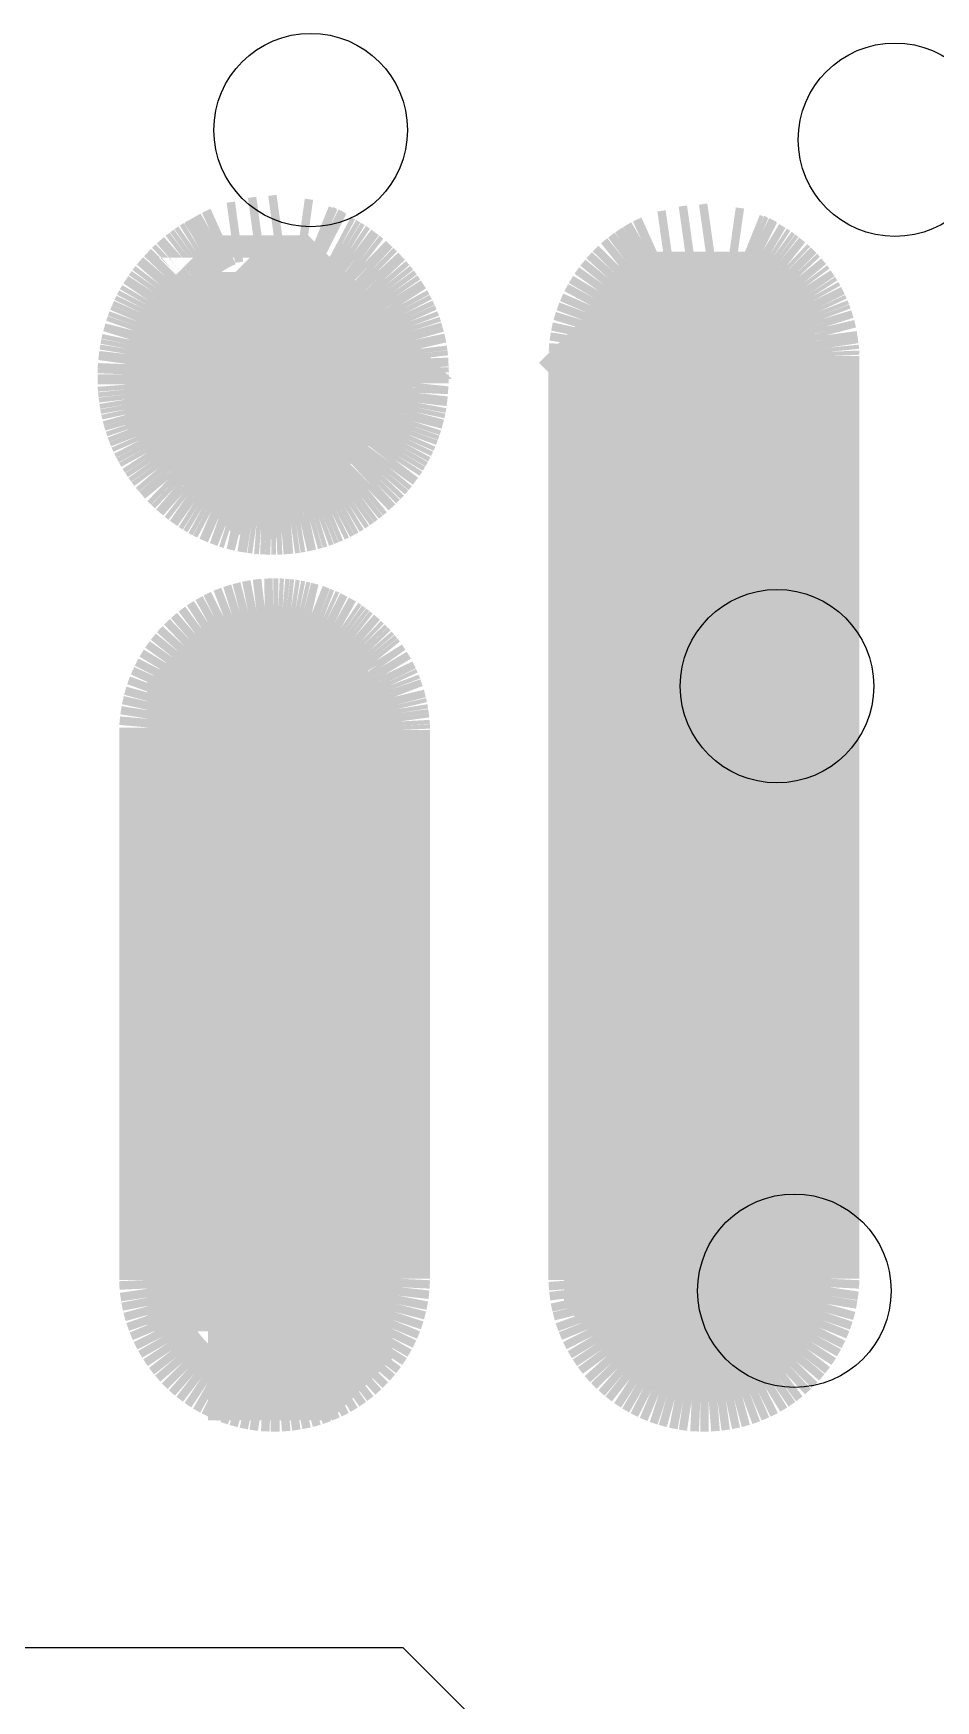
# Model space of a CAD drawing. Extents: x -4 to 87.6, y -5.6 to 52.5.
# Drawn here: x 28.754 to 31.123, y 35.701 to 40.08 of the extents above; entities that cross this region are included whole.
import ezdxf

# ---------------------------------------------------------------- set-up
doc = ezdxf.new("R2010")
doc.units = 0
for name, color, linetype in [('BG_SILKSCREEN_TOP', 2, 'CONTINUOUS'), ('ET_TOP', 171, 'CONTINUOUS'), ('VC_TOP', 254, 'CONTINUOUS')]:
    doc.layers.add(name, color=color, linetype=linetype)

msp = doc.modelspace()

# ---------------------------------------------------------------- linework, layer by layer
at = {"layer": 'BG_SILKSCREEN_TOP'}
for points, const_width in [([(29.2517, 39.5465), (29.2321, 39.5376)], 0.1593), ([(29.272, 39.5562), (29.2938, 39.5592)], 0.1593), ([(29.3279, 39.5689), (29.3497, 39.5719)], 0.1593), ([(29.3812, 39.574), (29.403, 39.577)], 0.1593), ([(29.4772, 39.5638), (29.4554, 39.5668)], 0.1593), ([(29.51, 39.5478), (29.4998, 39.5519)], 0.1593), ([(29.5189, 39.5463), (29.5095, 39.5503)], 0.1593), ([(29.5199, 39.5435), (29.51, 39.5478)], 0.1593), ([(29.5285, 39.5414), (29.5189, 39.5463)], 0.1593), ([(30.4592, 39.546), (30.481, 39.5491)], 0.1593), ([(30.5125, 39.5511), (30.5344, 39.5542)], 0.1593), ([(29.1798, 39.5074), (29.1696, 39.5003)], 0.1593), ([(29.1902, 39.5138), (29.1798, 39.5074)], 0.1593), ([(29.2014, 39.5201), (29.1902, 39.5138)], 0.1593), ([(29.2115, 39.5249), (29.194, 39.5133)], 0.1593), ([(29.2136, 39.527), (29.196, 39.5153)], 0.1593), ([(29.212, 39.526), (29.2014, 39.5201)], 0.1593), ([(29.2301, 39.5361), (29.2115, 39.5249)], 0.1593), ([(29.2321, 39.5376), (29.2136, 39.527)], 0.1593), ([(29.2491, 39.545), (29.2301, 39.5361)], 0.1593), ([(29.5295, 39.5387), (29.5199, 39.5435)], 0.1593), ([(29.5382, 39.5366), (29.5285, 39.5414)], 0.1593), ([(29.5392, 39.5338), (29.5295, 39.5387)], 0.1593), ([(29.561, 39.5211), (29.5499, 39.527)], 0.1593), ([(29.5717, 39.5148), (29.561, 39.5211)], 0.1593), ([(29.5821, 39.5084), (29.5717, 39.5148)], 0.1593), ([(29.5928, 39.5011), (29.5821, 39.5084)], 0.1593), ([(30.3449, 39.5041), (30.3273, 39.4924)], 0.1593), ([(30.3614, 39.5133), (30.3428, 39.5021)], 0.1593), ([(30.3634, 39.5148), (30.3449, 39.5041)], 0.1593), ([(30.3804, 39.5221), (30.3614, 39.5133)], 0.1593), ([(30.383, 39.5237), (30.3634, 39.5148)], 0.1593), ([(30.4033, 39.5333), (30.4251, 39.5364)], 0.1593), ([(30.6085, 39.5409), (30.5867, 39.544)], 0.1593), ([(30.6413, 39.5249), (30.6311, 39.529)], 0.1593), ([(30.6502, 39.5234), (30.6408, 39.5275)], 0.1593), ([(30.6512, 39.5206), (30.6413, 39.5249)], 0.1593), ([(30.6598, 39.5186), (30.6502, 39.5234)], 0.1593), ([(30.6608, 39.5158), (30.6512, 39.5206)], 0.1593), ([(30.6695, 39.5138), (30.6598, 39.5186)], 0.1593), ([(30.6705, 39.511), (30.6608, 39.5158)], 0.1593), ([(30.6794, 39.5056), (30.6705, 39.511)], 0.1593), ([(30.6885, 39.5003), (30.6794, 39.5056)], 0.1593), ([(29.3507, 39.2943), (29.3507, 39.0022), (29.3825, 38.9705), (29.5897, 39.1775), (29.5897, 39.2148), (29.51, 39.2943), (29.2499, 39.2943), (29.1541, 39.1988), (29.1541, 39.1137), (29.287, 38.9811), (29.3507, 39.0449), (29.3507, 39.2943), (29.3878, 39.3316), (29.4676, 39.3316), (29.4091, 39.3901), (29.2976, 39.3901), (29.2285, 39.321), (29.2285, 39.305), (29.5313, 39.0022)], 0.3185), ([(29.1201, 39.4589), (29.1112, 39.4495)], 0.1593), ([(29.1297, 39.468), (29.1201, 39.4589)], 0.1593), ([(29.1394, 39.4764), (29.1297, 39.468)], 0.1593), ([(29.1493, 39.4851), (29.1394, 39.4764)], 0.1593), ([(29.1595, 39.4929), (29.1493, 39.4851)], 0.1593), ([(29.1696, 39.5003), (29.1595, 39.4929)], 0.1593), ([(29.6029, 39.4934), (29.5928, 39.5011)], 0.1593), ([(29.6136, 39.4856), (29.6029, 39.4934)], 0.1593), ([(29.6238, 39.4777), (29.6136, 39.4856)], 0.1593), ([(29.6332, 39.4686), (29.6238, 39.4777)], 0.1593), ([(29.6433, 39.4594), (29.6332, 39.4686)], 0.1593), ([(29.653, 39.45), (29.6433, 39.4594)], 0.1593), ([(30.2938, 39.4665), (30.2791, 39.4515)], 0.1593), ([(30.3103, 39.4797), (30.2938, 39.4665)], 0.1593), ([(30.3273, 39.4924), (30.3103, 39.4797)], 0.1593), ([(30.3428, 39.5021), (30.3253, 39.4904)], 0.1593), ([(30.6974, 39.4945), (30.6885, 39.5003)], 0.1593), ([(30.7061, 39.4881), (30.6974, 39.4945)], 0.1593), ([(30.7144, 39.4818), (30.7061, 39.4881)], 0.1593), ([(30.7223, 39.4754), (30.7144, 39.4818)], 0.1593), ([(30.731, 39.4686), (30.7223, 39.4754)], 0.1593), ([(30.7383, 39.4617), (30.731, 39.4686)], 0.1593), ([(30.7457, 39.4543), (30.7383, 39.4617)], 0.1593), ([(29.085, 39.4203), (29.0772, 39.4101)], 0.1593), ([(29.0937, 39.4302), (29.085, 39.4203)], 0.1593), ([(29.102, 39.4398), (29.0937, 39.4302)], 0.1593), ([(29.1112, 39.4495), (29.102, 39.4398)], 0.1593), ([(29.6624, 39.4398), (29.653, 39.45)], 0.1593), ([(29.6715, 39.4302), (29.6624, 39.4398)], 0.1593), ([(29.6804, 39.4198), (29.6715, 39.4302)], 0.1593), ([(29.6885, 39.4096), (29.6804, 39.4198)], 0.1593), ([(30.3065, 39.2148), (30.3065, 36.8036), (30.4234, 36.6867), (30.5669, 36.6867), (30.657, 36.7772), (30.657, 37.0957), (30.5031, 36.9418), (30.5031, 36.9258), (30.6464, 37.0693), (30.6464, 39.3103), (30.6093, 39.3474), (30.4394, 39.3474), (30.3065, 39.2148), (30.434, 39.0873), (30.45, 39.0873), (30.4978, 39.0395), (30.4978, 37.0319)], 0.3185), ([(30.2514, 39.4193), (30.2392, 39.4023)], 0.1593), ([(30.2646, 39.4355), (30.2514, 39.4193)], 0.1593), ([(30.2791, 39.4515), (30.2646, 39.4355)], 0.1593), ([(30.7533, 39.4467), (30.7457, 39.4543)], 0.1593), ([(30.7607, 39.4388), (30.7533, 39.4467)], 0.1593), ([(30.767, 39.431), (30.7607, 39.4388)], 0.1593), ([(30.7739, 39.4228), (30.767, 39.431)], 0.1593), ([(30.7802, 39.4144), (30.7739, 39.4228)], 0.1593), ([(29.0558, 39.3784), (29.0495, 39.3677)], 0.1593), ([(29.0629, 39.3888), (29.0558, 39.3784)], 0.1593), ([(29.0698, 39.3995), (29.0629, 39.3888)], 0.1593), ([(29.0772, 39.4101), (29.0698, 39.3995)], 0.1593), ([(29.6964, 39.399), (29.6885, 39.4096)], 0.1593), ([(29.7038, 39.3883), (29.6964, 39.399)], 0.1593), ([(29.7106, 39.3776), (29.7038, 39.3883)], 0.1593), ([(29.7177, 39.3667), (29.7106, 39.3776)], 0.1593), ([(30.228, 39.3835), (30.2179, 39.3649)], 0.1593), ([(30.2392, 39.4023), (30.228, 39.3835)], 0.1593), ([(30.7861, 39.4053), (30.7802, 39.4144)], 0.1593), ([(30.7919, 39.3969), (30.7861, 39.4053)], 0.1593), ([(30.7978, 39.3878), (30.7919, 39.3969)], 0.1593), ([(30.8031, 39.3784), (30.7978, 39.3878)], 0.1593), ([(30.8079, 39.3687), (30.8031, 39.3784)], 0.1593), ([(29.0332, 39.3337), (29.0284, 39.3225)], 0.1593), ([(29.0383, 39.3454), (29.0332, 39.3337)], 0.1593), ([(29.0436, 39.3565), (29.0383, 39.3454)], 0.1593), ([(29.0495, 39.3677), (29.0436, 39.3565)], 0.1593), ([(29.7236, 39.356), (29.7177, 39.3667)], 0.1593), ([(29.7294, 39.3449), (29.7236, 39.356)], 0.1593), ([(29.7348, 39.3332), (29.7294, 39.3449)], 0.1593), ([(29.7398, 39.322), (29.7348, 39.3332)], 0.1593), ([(30.2095, 39.3454), (30.2019, 39.325)], 0.1593), ([(30.2179, 39.3649), (30.2095, 39.3454)], 0.1593), ([(30.8127, 39.3591), (30.8079, 39.3687)], 0.1593), ([(30.8171, 39.3497), (30.8127, 39.3591)], 0.1593), ([(30.8211, 39.3395), (30.8171, 39.3497)], 0.1593), ([(30.8249, 39.3294), (30.8211, 39.3395)], 0.1593), ([(30.828, 39.3192), (30.8249, 39.3294)], 0.1593), ([(29.0167, 39.2864), (29.0129, 39.2742)], 0.1593), ([(29.0198, 39.2986), (29.0167, 39.2864)], 0.1593), ([(29.0241, 39.3108), (29.0198, 39.2986)], 0.1593), ([(29.0284, 39.3225), (29.0241, 39.3108)], 0.1593), ([(29.7442, 39.3103), (29.7398, 39.322)], 0.1593), ([(29.748, 39.2986), (29.7442, 39.3103)], 0.1593), ([(29.7515, 39.2864), (29.748, 39.2986)], 0.1593), ([(29.7548, 39.2748), (29.7515, 39.2864)], 0.1593), ([(30.1955, 39.304), (30.1909, 39.2826)], 0.1593), ([(30.2019, 39.325), (30.1955, 39.304)], 0.1593), ([(30.8313, 39.3088), (30.828, 39.3192)], 0.1593), ([(30.8338, 39.2981), (30.8313, 39.3088)], 0.1593), ([(30.8366, 39.2874), (30.8338, 39.2981)], 0.1593), ([(30.8381, 39.2763), (30.8366, 39.2874)], 0.1593), ([(29.0081, 39.2499), (29.006, 39.2369)], 0.1593), ([(29.0104, 39.262), (29.0081, 39.2499)], 0.1593), ([(29.0129, 39.2742), (29.0104, 39.262)], 0.1593), ([(29.7574, 39.2626), (29.7548, 39.2748)], 0.1593), ([(29.7602, 39.2504), (29.7574, 39.2626)], 0.1593), ([(29.7617, 39.2382), (29.7602, 39.2504)], 0.1593), ([(30.1876, 39.261), (30.1861, 39.2387)], 0.1593), ([(30.1909, 39.2826), (30.1876, 39.261)], 0.1593), ([(30.8397, 39.2656), (30.8381, 39.2763)], 0.1593), ([(30.8414, 39.2544), (30.8397, 39.2656)], 0.1593), ([(30.8425, 39.2435), (30.8414, 39.2544)], 0.1593), ([(30.843, 39.2323), (30.8425, 39.2435)], 0.1593), ([(29.0022, 39.1978), (29.0017, 39.1843)], 0.1593), ([(29.0027, 39.211), (29.0022, 39.1978)], 0.1593), ([(29.0045, 39.2237), (29.0027, 39.211)], 0.1593), ([(29.006, 39.2369), (29.0045, 39.2237)], 0.1593), ([(29.7632, 39.2252), (29.7617, 39.2382)], 0.1593), ([(29.7637, 39.213), (29.7632, 39.2252)], 0.1593), ([(29.7645, 39.2003), (29.7637, 39.213)], 0.1593), ([(29.765, 39.1871), (29.7645, 39.2003)], 0.1593), ([(30.1861, 39.2387), (30.1856, 39.2217)], 0.1593), ([(30.1856, 39.2217), (30.1856, 39.2019)], 0.1593), ([(30.1856, 39.2019), (30.1856, 39.1604)], 0.1593), ([(30.843, 39.2222), (30.843, 39.2323)], 0.1593), ([(30.843, 39.2062), (30.843, 39.2222)], 0.1593), ([(30.843, 39.1676), (30.843, 39.2062)], 0.1593), ([(29.0017, 39.1843), (29.0017, 39.1711)], 0.1593), ([(29.0017, 39.1711), (29.0017, 39.1579)], 0.1593), ([(29.0017, 39.1579), (29.0027, 39.1452)], 0.1593), ([(29.7632, 39.1483), (29.7645, 39.161)], 0.1593), ([(29.7645, 39.1744), (29.765, 39.1871)], 0.1593), ([(29.7645, 39.161), (29.7645, 39.1744)], 0.1593), ([(30.1856, 39.1604), (30.1856, 39.098)], 0.1593), ([(30.843, 39.1079), (30.843, 39.1676)], 0.1593), ([(29.0027, 39.1452), (29.004, 39.1325)], 0.1593), ([(29.004, 39.1325), (29.0055, 39.1196)], 0.1593), ([(29.0055, 39.1196), (29.0076, 39.1069)], 0.1593), ([(29.7574, 39.098), (29.7597, 39.1102)], 0.1593), ([(29.7597, 39.1102), (29.7612, 39.1229)], 0.1593), ([(29.7612, 39.1229), (29.7627, 39.1356)], 0.1593), ([(29.7627, 39.1356), (29.7632, 39.1483)], 0.1593), ([(29.0076, 39.1069), (29.0098, 39.0947)], 0.1593), ([(29.0098, 39.0947), (29.0124, 39.0825)], 0.1593), ([(29.0124, 39.0825), (29.0157, 39.0708)], 0.1593), ([(29.0157, 39.0708), (29.0192, 39.0586)], 0.1593), ([(29.7485, 39.0616), (29.7515, 39.0733)], 0.1593), ([(29.7515, 39.0733), (29.7548, 39.0858)], 0.1593), ([(29.7548, 39.0858), (29.7574, 39.098)], 0.1593), ([(30.1856, 39.098), (30.1856, 39.0172)], 0.1593), ([(30.843, 39.0299), (30.843, 39.1079)], 0.1593), ([(29.0192, 39.0586), (29.0231, 39.0469)], 0.1593), ([(29.0231, 39.0469), (29.0274, 39.0357)], 0.1593), ([(29.0274, 39.0357), (29.0319, 39.0241)], 0.1593), ([(29.0319, 39.0241), (29.0368, 39.0129)], 0.1593), ([(29.7315, 39.0157), (29.7363, 39.0266)], 0.1593), ([(29.7363, 39.0266), (29.7406, 39.0383)], 0.1593), ([(29.7406, 39.0383), (29.7447, 39.05)], 0.1593), ([(29.7447, 39.05), (29.7485, 39.0616)], 0.1593), ([(30.843, 38.9354), (30.843, 39.0299)], 0.1593), ([(29.0368, 39.0129), (29.0426, 39.0017)], 0.1593), ([(29.0426, 39.0017), (29.0485, 38.9905)], 0.1593), ([(29.0485, 38.9905), (29.0543, 38.9799)], 0.1593), ([(29.0543, 38.9799), (29.0612, 38.9694)], 0.1593), ([(29.7076, 38.972), (29.7139, 38.9826)], 0.1593), ([(29.7139, 38.9826), (29.7203, 38.9938)], 0.1593), ([(29.7203, 38.9938), (29.7261, 39.0045)], 0.1593), ([(29.7261, 39.0045), (29.7315, 39.0157)], 0.1593), ([(30.1856, 39.0172), (30.1856, 38.9204)], 0.1593), ([(29.0612, 38.9694), (29.0683, 38.9588)], 0.1593), ([(29.0683, 38.9588), (29.0756, 38.9486)], 0.1593), ([(29.0756, 38.9486), (29.083, 38.9385)], 0.1593), ([(29.083, 38.9385), (29.0916, 38.9285)], 0.1593), ([(29.6774, 38.9311), (29.6857, 38.9412)], 0.1593), ([(29.6857, 38.9412), (29.6931, 38.9514)], 0.1593), ([(29.6931, 38.9514), (29.7007, 38.9613)], 0.1593), ([(29.7007, 38.9613), (29.7076, 38.972)], 0.1593), ([(30.843, 38.8259), (30.843, 38.9354)], 0.1593), ([(29.0916, 38.9285), (29.1, 38.9189)], 0.1593), ([(29.1, 38.9189), (29.1084, 38.9087)], 0.1593), ([(29.1084, 38.9087), (29.1181, 38.8993)], 0.1593), ([(29.1181, 38.8993), (29.1277, 38.8902)], 0.1593), ([(29.1277, 38.8902), (29.1376, 38.8818)], 0.1593), ([(29.6311, 38.8838), (29.6405, 38.893)], 0.1593), ([(29.6405, 38.893), (29.6502, 38.9019)], 0.1593), ([(29.6502, 38.9019), (29.6598, 38.9115)], 0.1593), ([(29.6598, 38.9115), (29.6687, 38.9209)], 0.1593), ([(29.6687, 38.9209), (29.6774, 38.9311)], 0.1593), ([(30.1856, 38.9204), (30.1856, 38.8094)], 0.1593), ([(29.1376, 38.8818), (29.1473, 38.8732)], 0.1593), ([(29.1473, 38.8732), (29.1574, 38.8653)], 0.1593), ([(29.1574, 38.8653), (29.1681, 38.8579)], 0.1593), ([(29.1681, 38.8579), (29.178, 38.8508)], 0.1593), ([(29.178, 38.8508), (29.1887, 38.844)], 0.1593), ([(29.5694, 38.8391), (29.5801, 38.8455)], 0.1593), ([(29.5801, 38.8455), (29.5907, 38.8526)], 0.1593), ([(29.5907, 38.8526), (29.6009, 38.86)], 0.1593), ([(29.6009, 38.86), (29.6108, 38.8673)], 0.1593), ([(29.6108, 38.8673), (29.621, 38.8755)], 0.1593), ([(29.621, 38.8755), (29.6311, 38.8838)], 0.1593), ([(29.1887, 38.844), (29.1993, 38.8376)], 0.1593), ([(29.1993, 38.8376), (29.21, 38.8318)], 0.1593), ([(29.21, 38.8318), (29.2212, 38.8259)], 0.1593), ([(29.2212, 38.8259), (29.2324, 38.8211)], 0.1593), ([(29.2324, 38.8211), (29.2435, 38.8163)], 0.1593), ([(29.2435, 38.8163), (29.2552, 38.8122)], 0.1593), ([(29.2552, 38.8122), (29.2661, 38.8079)], 0.1593), ([(29.2661, 38.8079), (29.2778, 38.8041)], 0.1593), ([(29.2778, 38.8041), (29.29, 38.8015)], 0.1593), ([(29.467, 38.7995), (29.4792, 38.8021)], 0.1593), ([(29.4792, 38.8021), (29.4909, 38.8054)], 0.1593), ([(29.4909, 38.8054), (29.5026, 38.8089)], 0.1593), ([(29.5026, 38.8089), (29.5143, 38.8132)], 0.1593), ([(29.5143, 38.8132), (29.5255, 38.8176)], 0.1593), ([(29.5255, 38.8176), (29.5366, 38.8221)], 0.1593), ([(29.5366, 38.8221), (29.5478, 38.8275)], 0.1593), ([(29.5478, 38.8275), (29.5587, 38.8333)], 0.1593), ([(29.5587, 38.8333), (29.5694, 38.8391)], 0.1593), ([(30.1856, 38.8094), (30.1856, 38.6862)], 0.1593), ([(30.843, 38.7043), (30.843, 38.8259)], 0.1593), ([(29.29, 38.8015), (29.3025, 38.7982)], 0.1593), ([(29.3025, 38.7982), (29.3146, 38.7962)], 0.1593), ([(29.3146, 38.7962), (29.3268, 38.7942)], 0.1593), ([(29.3268, 38.7942), (29.3395, 38.7924)], 0.1593), ([(29.3395, 38.7924), (29.3522, 38.7914)], 0.1593), ([(29.3522, 38.7914), (29.3649, 38.7909)], 0.1593), ([(29.3649, 38.7909), (29.3784, 38.7904)], 0.1593), ([(29.3784, 38.7904), (29.3911, 38.7904)], 0.1593), ([(29.3911, 38.7904), (29.4043, 38.7909)], 0.1593), ([(29.4043, 38.7909), (29.417, 38.7919)], 0.1593), ([(29.417, 38.7919), (29.4297, 38.7929)], 0.1593), ([(29.4297, 38.7929), (29.4427, 38.7947)], 0.1593), ([(29.4427, 38.7947), (29.4549, 38.7967)], 0.1593), ([(29.4549, 38.7967), (29.467, 38.7995)], 0.1593), ([(30.1856, 38.6862), (30.1856, 38.5529)], 0.1593), ([(30.843, 38.5727), (30.843, 38.7043)], 0.1593), ([(29.2557, 38.542), (29.2364, 38.5323)], 0.1593), ([(29.2758, 38.5498), (29.2557, 38.542)], 0.1593), ([(29.2966, 38.5562), (29.2758, 38.5498)], 0.1593), ([(29.3172, 38.5615), (29.2966, 38.5562)], 0.1593), ([(29.339, 38.5658), (29.3172, 38.5615)], 0.1593), ([(29.3614, 38.5684), (29.339, 38.5658)], 0.1593), ([(29.3835, 38.5689), (29.3614, 38.5684)], 0.1593), ([(29.3969, 38.5689), (29.3835, 38.5689)], 0.1593), ([(29.4081, 38.5684), (29.3969, 38.5689)], 0.1593), ([(29.4193, 38.5674), (29.4081, 38.5684)], 0.1593), ([(29.4302, 38.5663), (29.4193, 38.5674)], 0.1593), ([(29.4414, 38.5646), (29.4302, 38.5663)], 0.1593), ([(29.4521, 38.5625), (29.4414, 38.5646)], 0.1593), ([(29.4627, 38.56), (29.4521, 38.5625)], 0.1593), ([(29.4734, 38.5572), (29.4627, 38.56)], 0.1593), ([(29.4841, 38.5547), (29.4734, 38.5572)], 0.1593), ([(29.494, 38.5508), (29.4841, 38.5547)], 0.1593), ([(29.5041, 38.547), (29.494, 38.5508)], 0.1593), ([(29.5143, 38.543), (29.5041, 38.547)], 0.1593), ([(29.5237, 38.5387), (29.5143, 38.543)], 0.1593), ([(30.1856, 38.5529), (30.1856, 38.4127)], 0.1593), ([(30.843, 38.433), (30.843, 38.5727)], 0.1593), ([(29.1828, 38.4978), (29.1668, 38.484)], 0.1593), ([(29.1998, 38.5105), (29.1828, 38.4978)], 0.1593), ([(29.2179, 38.5221), (29.1998, 38.5105)], 0.1593), ([(29.2364, 38.5323), (29.2179, 38.5221)], 0.1593), ([(29.5333, 38.5338), (29.5237, 38.5387)], 0.1593), ([(29.543, 38.529), (29.5333, 38.5338)], 0.1593), ([(29.5524, 38.5237), (29.543, 38.529)], 0.1593), ([(29.5615, 38.5186), (29.5524, 38.5237)], 0.1593), ([(29.5699, 38.5128), (29.5615, 38.5186)], 0.1593), ([(29.5791, 38.5061), (29.5699, 38.5128)], 0.1593), ([(29.5874, 38.4998), (29.5791, 38.5061)], 0.1593), ([(29.5956, 38.4934), (29.5874, 38.4998)], 0.1593), ([(29.1371, 38.4536), (29.1239, 38.4373)], 0.1593), ([(29.2125, 36.671), (29.2125, 38.3118), (29.2923, 38.3916), (29.4198, 38.3916), (29.5366, 38.2748), (29.5366, 36.6657), (29.4676, 36.5966), (29.3718, 36.5966), (29.3718, 38.2801), (29.3985, 38.3065), (29.494, 38.211), (29.494, 36.9364)], 0.3185), ([(29.1516, 38.4696), (29.1371, 38.4536)], 0.1593), ([(29.1668, 38.484), (29.1516, 38.4696)], 0.1593), ([(29.6034, 38.4866), (29.5956, 38.4934)], 0.1593), ([(29.6113, 38.4797), (29.6034, 38.4866)], 0.1593), ([(29.6189, 38.4724), (29.6113, 38.4797)], 0.1593), ([(29.6263, 38.4647), (29.6189, 38.4724)], 0.1593), ([(29.6337, 38.4569), (29.6263, 38.4647)], 0.1593), ([(29.6405, 38.449), (29.6337, 38.4569)], 0.1593), ([(29.1117, 38.4203), (29.1005, 38.4018)], 0.1593), ([(29.1239, 38.4373), (29.1117, 38.4203)], 0.1593), ([(29.6476, 38.4404), (29.6405, 38.449)], 0.1593), ([(29.654, 38.4325), (29.6476, 38.4404)], 0.1593), ([(29.6598, 38.4233), (29.654, 38.4325)], 0.1593), ([(29.6657, 38.415), (29.6598, 38.4233)], 0.1593), ([(29.6715, 38.4053), (29.6657, 38.415)], 0.1593), ([(30.1856, 38.4127), (30.1856, 38.2661)], 0.1593), ([(30.843, 38.2875), (30.843, 38.433)], 0.1593), ([(29.0909, 38.383), (29.082, 38.3634)], 0.1593), ([(29.1005, 38.4018), (29.0909, 38.383)], 0.1593), ([(29.6769, 38.3964), (29.6715, 38.4053)], 0.1593), ([(29.6814, 38.3868), (29.6769, 38.3964)], 0.1593), ([(29.6862, 38.3771), (29.6814, 38.3868)], 0.1593), ([(29.6906, 38.3677), (29.6862, 38.3771)], 0.1593), ([(29.6944, 38.3576), (29.6906, 38.3677)], 0.1593), ([(29.0688, 38.322), (29.064, 38.3007)], 0.1593), ([(29.0746, 38.3433), (29.0688, 38.322)], 0.1593), ([(29.082, 38.3634), (29.0746, 38.3433)], 0.1593), ([(29.6979, 38.3474), (29.6944, 38.3576)], 0.1593), ([(29.7017, 38.3375), (29.6979, 38.3474)], 0.1593), ([(29.7043, 38.3268), (29.7017, 38.3375)], 0.1593), ([(29.7071, 38.3162), (29.7043, 38.3268)], 0.1593), ([(29.0606, 38.2791), (29.0586, 38.2567)], 0.1593), ([(29.064, 38.3007), (29.0606, 38.2791)], 0.1593), ([(29.7096, 38.3055), (29.7071, 38.3162)], 0.1593), ([(29.7114, 38.2943), (29.7096, 38.3055)], 0.1593), ([(29.7129, 38.2836), (29.7114, 38.2943)], 0.1593), ([(29.7144, 38.2727), (29.7129, 38.2836)], 0.1593), ([(30.843, 38.1376), (30.843, 38.2875)], 0.1593), ([(29.0586, 38.2567), (29.0586, 38.2397)], 0.1593), ([(29.0586, 38.2397), (29.0586, 38.2285)], 0.1593), ([(29.715, 38.2615), (29.7144, 38.2727)], 0.1593), ([(29.7155, 38.2504), (29.715, 38.2615)], 0.1593), ([(29.7155, 38.2402), (29.7155, 38.2504)], 0.1593), ([(29.7155, 38.2311), (29.7155, 38.2402)], 0.1593), ([(30.1856, 38.2661), (30.1856, 38.1165)], 0.1593), ([(29.0586, 38.2285), (29.0586, 38.2036)], 0.1593), ([(29.0586, 38.2036), (29.0586, 38.1668)], 0.1593), ([(29.7155, 38.2077), (29.7155, 38.2311)], 0.1593), ([(29.7155, 38.1726), (29.7155, 38.2077)], 0.1593), ([(29.0586, 38.1668), (29.0586, 38.119)], 0.1593), ([(29.7155, 38.1267), (29.7155, 38.1726)], 0.1593), ([(29.0586, 38.119), (29.0586, 38.0616)], 0.1593), ([(29.7155, 38.0703), (29.7155, 38.1267)], 0.1593), ([(30.1856, 38.1165), (30.1856, 37.9651)], 0.1593), ([(30.843, 37.987), (30.843, 38.1376)], 0.1593), ([(29.0586, 38.0616), (29.0586, 37.9959)], 0.1593), ([(29.7155, 38.006), (29.7155, 38.0703)], 0.1593), ([(29.0586, 37.9959), (29.0586, 37.9232)], 0.1593), ([(29.7155, 37.9339), (29.7155, 38.006)], 0.1593), ([(30.843, 37.8361), (30.843, 37.987)], 0.1593), ([(29.7155, 37.8557), (29.7155, 37.9339)], 0.1593), ([(30.1856, 37.9651), (30.1856, 37.8148)], 0.1593), ([(29.0586, 37.9232), (29.0586, 37.8445)], 0.1593), ([(29.0586, 37.8445), (29.0586, 37.7612)], 0.1593), ([(29.7155, 37.7734), (29.7155, 37.8557)], 0.1593), ([(30.1856, 37.8148), (30.1856, 37.6672)], 0.1593), ([(30.843, 37.688), (30.843, 37.8361)], 0.1593), ([(29.0586, 37.7612), (29.0586, 37.6746)], 0.1593), ([(29.7155, 37.6867), (29.7155, 37.7734)], 0.1593), ([(29.0586, 37.6746), (29.0586, 37.5859)], 0.1593), ([(29.7155, 37.5986), (29.7155, 37.6867)], 0.1593), ([(30.1856, 37.6672), (30.1856, 37.5249)], 0.1593), ([(30.843, 37.5445), (30.843, 37.688)], 0.1593), ([(29.0586, 37.5859), (29.0586, 37.4962)], 0.1593), ([(29.7155, 37.5089), (29.7155, 37.5986)], 0.1593), ([(30.843, 37.4081), (30.843, 37.5445)], 0.1593), ([(29.0586, 37.4962), (29.0586, 37.4068)], 0.1593), ([(29.7155, 37.4198), (29.7155, 37.5089)], 0.1593), ([(30.1856, 37.5249), (30.1856, 37.3893)], 0.1593), ([(29.0586, 37.4068), (29.0586, 37.32)], 0.1593), ([(29.7155, 37.3322), (29.7155, 37.4198)], 0.1593), ([(30.843, 37.2806), (30.843, 37.4081)], 0.1593), ([(30.1856, 37.3893), (30.1856, 37.2631)], 0.1593), ([(29.0586, 37.32), (29.0586, 37.2354)], 0.1593), ([(29.7155, 37.2471), (29.7155, 37.3322)], 0.1593), ([(30.843, 37.1643), (30.843, 37.2806)], 0.1593), ([(29.0586, 37.2354), (29.0586, 37.1551)], 0.1593), ([(29.7155, 37.1663), (29.7155, 37.2471)], 0.1593), ([(30.1856, 37.2631), (30.1856, 37.1483)], 0.1593), ([(29.0586, 37.1551), (29.0586, 37.081)], 0.1593), ([(29.7155, 37.0909), (29.7155, 37.1663)], 0.1593), ([(30.1856, 37.1483), (30.1856, 37.0474)], 0.1593), ([(30.843, 37.0606), (30.843, 37.1643)], 0.1593), ([(29.0586, 37.081), (29.0586, 37.0129)], 0.1593), ([(29.7155, 37.022), (29.7155, 37.0909)], 0.1593), ([(30.843, 36.973), (30.843, 37.0606)], 0.1593), ([(29.0586, 37.0129), (29.0586, 36.9529)], 0.1593), ([(29.7155, 36.9608), (29.7155, 37.022)], 0.1593), ([(30.1856, 37.0474), (30.1856, 36.9618)], 0.1593), ([(30.843, 36.9024), (30.843, 36.973)], 0.1593), ([(29.0586, 36.9529), (29.0586, 36.9024)], 0.1593), ([(29.7155, 36.9087), (29.7155, 36.9608)], 0.1593), ([(30.1856, 36.9618), (30.1856, 36.894)], 0.1593), ([(29.0586, 36.9024), (29.0586, 36.862)], 0.1593), ([(29.7155, 36.8673), (29.7155, 36.9087)], 0.1593), ([(30.1856, 36.894), (30.1856, 36.8463)], 0.1593), ([(30.843, 36.8513), (30.843, 36.9024)], 0.1593), ([(29.0586, 36.862), (29.0586, 36.8338)], 0.1593), ([(29.0586, 36.8338), (29.0586, 36.8186)], 0.1593), ([(29.7155, 36.8371), (29.7155, 36.8673)], 0.1593), ([(29.7155, 36.8196), (29.7155, 36.8371)], 0.1593), ([(30.1856, 36.8463), (30.1856, 36.8201)], 0.1593), ([(30.843, 36.8221), (30.843, 36.8513)], 0.1593), ([(29.0586, 36.8186), (29.0586, 36.8064)], 0.1593), ([(29.0586, 36.8064), (29.0596, 36.784)], 0.1593), ([(29.7144, 36.7873), (29.7155, 36.8094)], 0.1593), ([(29.7155, 36.8094), (29.7155, 36.8196)], 0.1593), ([(30.1856, 36.8201), (30.1856, 36.8064)], 0.1593), ([(30.1856, 36.8064), (30.1871, 36.784)], 0.1593), ([(30.8419, 36.7873), (30.843, 36.8094)], 0.1593), ([(30.843, 36.8094), (30.843, 36.8221)], 0.1593), ([(29.0596, 36.784), (29.0629, 36.7617)], 0.1593), ([(29.0629, 36.7617), (29.067, 36.7406)], 0.1593), ([(29.7076, 36.7431), (29.7119, 36.765)], 0.1593), ([(29.7119, 36.765), (29.7144, 36.7873)], 0.1593), ([(30.1871, 36.784), (30.1897, 36.7617)], 0.1593), ([(30.1897, 36.7617), (30.1945, 36.7406)], 0.1593), ([(30.8351, 36.7436), (30.8386, 36.765)], 0.1593), ([(30.8386, 36.765), (30.8419, 36.7873)], 0.1593), ([(29.067, 36.7406), (29.0728, 36.7193)], 0.1593), ([(29.0728, 36.7193), (29.08, 36.6989)], 0.1593), ([(29.6873, 36.6822), (29.6954, 36.7017)], 0.1593), ([(29.6954, 36.7017), (29.7023, 36.7223)], 0.1593), ([(29.7023, 36.7223), (29.7076, 36.7431)], 0.1593), ([(30.1945, 36.7406), (30.1998, 36.7193)], 0.1593), ([(30.1998, 36.7193), (30.2072, 36.6989)], 0.1593), ([(30.8143, 36.6822), (30.8221, 36.7017)], 0.1593), ([(30.8221, 36.7017), (30.8292, 36.7223)], 0.1593), ([(30.8292, 36.7223), (30.8351, 36.7436)], 0.1593), ([(29.08, 36.6989), (29.0883, 36.6789)], 0.1593), ([(29.0883, 36.6789), (29.098, 36.6598)], 0.1593), ([(29.098, 36.6598), (29.1084, 36.6418)], 0.1593), ([(29.6672, 36.6443), (29.6779, 36.6629)], 0.1593), ([(29.6779, 36.6629), (29.6873, 36.6822)], 0.1593), ([(30.2072, 36.6989), (30.2153, 36.6789)], 0.1593), ([(30.2153, 36.6789), (30.2247, 36.6603)], 0.1593), ([(30.2247, 36.6603), (30.2359, 36.6418)], 0.1593), ([(30.7942, 36.6443), (30.8046, 36.6629)], 0.1593), ([(30.8046, 36.6629), (30.8143, 36.6822)], 0.1593), ([(29.1084, 36.6418), (29.1201, 36.6243)], 0.1593), ([(29.1201, 36.6243), (29.1335, 36.6072)], 0.1593), ([(29.6428, 36.6098), (29.6555, 36.6263)], 0.1593), ([(29.6555, 36.6263), (29.6672, 36.6443)], 0.1593), ([(30.2359, 36.6418), (30.2476, 36.6243)], 0.1593), ([(30.2476, 36.6243), (30.2603, 36.6072)], 0.1593), ([(30.7696, 36.6098), (30.7825, 36.6263)], 0.1593), ([(30.7825, 36.6263), (30.7942, 36.6443)], 0.1593), ([(29.1335, 36.6072), (29.1473, 36.5912)], 0.1593), ([(29.1473, 36.5912), (29.1622, 36.5763)], 0.1593), ([(29.1622, 36.5763), (29.178, 36.5625)], 0.1593), ([(29.5981, 36.5641), (29.6141, 36.5785)], 0.1593), ([(29.6141, 36.5785), (29.6288, 36.5933)], 0.1593), ([(29.6288, 36.5933), (29.6428, 36.6098)], 0.1593), ([(30.2603, 36.6072), (30.2748, 36.5912)], 0.1593), ([(30.2748, 36.5912), (30.2895, 36.5763)], 0.1593), ([(30.2895, 36.5763), (30.3055, 36.5625)], 0.1593), ([(30.7256, 36.5641), (30.7411, 36.5785)], 0.1593), ([(30.7411, 36.5785), (30.7558, 36.5933)], 0.1593), ([(30.7558, 36.5933), (30.7696, 36.6098)], 0.1593), ([(29.178, 36.5625), (29.195, 36.5493)], 0.1593), ([(29.195, 36.5493), (29.2125, 36.5376)], 0.1593), ([(29.2125, 36.5376), (29.2311, 36.527)], 0.1593), ([(29.2311, 36.527), (29.2504, 36.5173)], 0.1593), ([(29.527, 36.5186), (29.5455, 36.528)], 0.1593), ([(29.5455, 36.528), (29.5641, 36.5392)], 0.1593), ([(29.5641, 36.5392), (29.5816, 36.5514)], 0.1593), ([(29.5816, 36.5514), (29.5981, 36.5641)], 0.1593), ([(30.3055, 36.5625), (30.322, 36.5493)], 0.1593), ([(30.322, 36.5493), (30.34, 36.5376)], 0.1593), ([(30.34, 36.5376), (30.3581, 36.527)], 0.1593), ([(30.3581, 36.527), (30.3771, 36.5173)], 0.1593), ([(30.654, 36.5186), (30.673, 36.528)], 0.1593), ([(30.673, 36.528), (30.6911, 36.5392)], 0.1593), ([(30.6911, 36.5392), (30.7086, 36.5514)], 0.1593), ([(30.7086, 36.5514), (30.7256, 36.5641)], 0.1593), ([(29.2504, 36.5173), (29.2699, 36.5089)], 0.1593), ([(29.2699, 36.5089), (29.29, 36.5021)], 0.1593), ([(29.29, 36.5021), (29.3113, 36.4962)], 0.1593), ([(29.3113, 36.4962), (29.3327, 36.4919)], 0.1593), ([(29.3327, 36.4919), (29.355, 36.4886)], 0.1593), ([(29.355, 36.4886), (29.3771, 36.4876)], 0.1593), ([(29.3771, 36.4876), (29.4, 36.4876)], 0.1593), ([(29.4, 36.4876), (29.4223, 36.4894)], 0.1593), ([(29.4223, 36.4894), (29.4442, 36.4924)], 0.1593), ([(29.4442, 36.4924), (29.466, 36.4968)], 0.1593), ([(29.466, 36.4968), (29.4866, 36.5026)], 0.1593), ([(29.4866, 36.5026), (29.5069, 36.51)], 0.1593), ([(29.5069, 36.51), (29.527, 36.5186)], 0.1593), ([(30.3771, 36.5173), (30.3969, 36.5089)], 0.1593), ([(30.3969, 36.5089), (30.4175, 36.5021)], 0.1593), ([(30.4175, 36.5021), (30.4383, 36.4962)], 0.1593), ([(30.4383, 36.4962), (30.4602, 36.4919)], 0.1593), ([(30.4602, 36.4919), (30.4818, 36.4886)], 0.1593), ([(30.4818, 36.4886), (30.5046, 36.4876)], 0.1593), ([(30.5046, 36.4876), (30.527, 36.4876)], 0.1593), ([(30.527, 36.4876), (30.5498, 36.4894)], 0.1593), ([(30.5498, 36.4894), (30.5717, 36.4924)], 0.1593), ([(30.5717, 36.4924), (30.5928, 36.4968)], 0.1593), ([(30.5928, 36.4968), (30.6141, 36.5026)], 0.1593), ([(30.6141, 36.5026), (30.6342, 36.51)], 0.1593), ([(30.6342, 36.51), (30.654, 36.5186)], 0.1593)]:
    msp.add_lwpolyline(points, dxfattribs=dict(at, const_width=const_width))
at = {"layer": 'ET_TOP'}
msp.add_lwpolyline([(44.8234, 38.0279), (38.2476, 38.0279), (34.272, 34.0523, -0.422839), (34.1262, 34.0545, 1.181225), (32.9725, 32.5387, -0.782078), (32.925, 32.3474), (32.5272, 32.3474), (31.796, 33.0784), (31.8051, 33.1076, 0.726082), (30.305, 34.1671, -0.61686), (30.1427, 34.2483), (30.1427, 35.4218), (29.7246, 35.8399), (22.127, 35.8399), (21.4549, 35.1678), (21.4549, 34.2539, -0.61369), (21.2933, 34.1721, 1.972304), (21.2933, 32.6141, -0.613877), (21.4549, 32.5323), (21.4549, 30.4942), (21.3396, 30.3789), (10.4028, 30.3789)], format="xyb", dxfattribs=at)
at = {"layer": 'VC_TOP'}
for centre in [(29.4818, 39.8259), (31.0159, 39.8005), (30.7061, 38.3654), (30.7518, 36.7779)]:
    msp.add_circle(centre, 0.254, dxfattribs=at)

doc.saveas('drawing.dxf')
